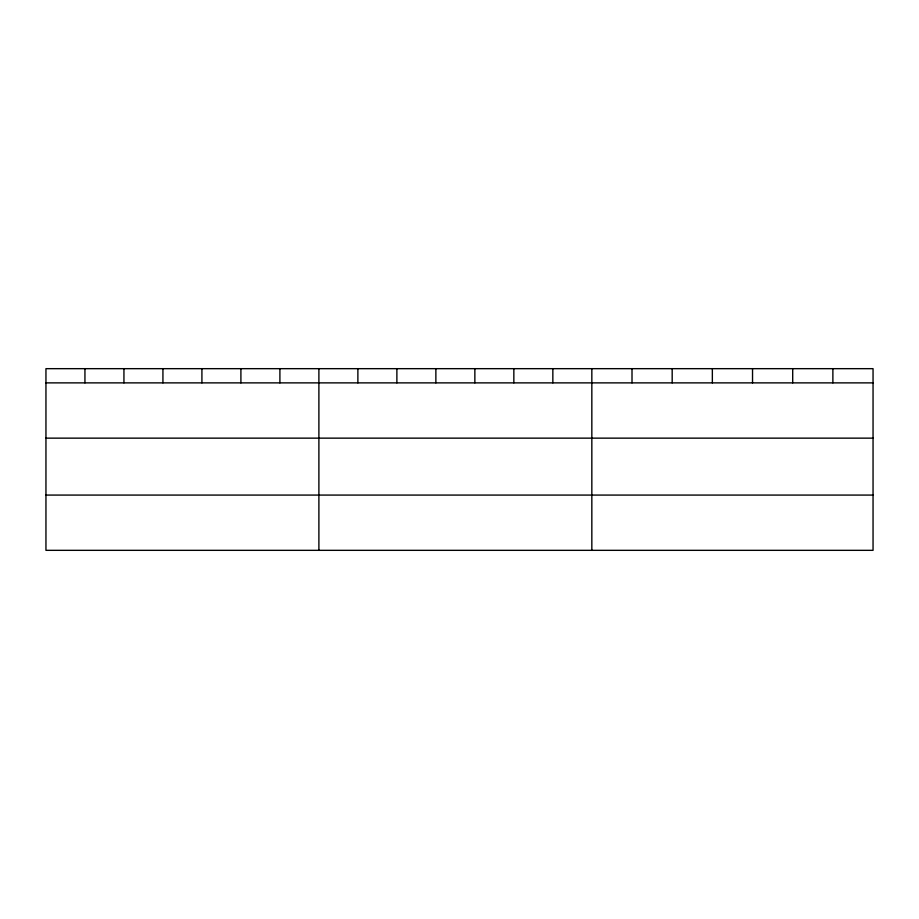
<?xml version="1.0" encoding="UTF-8"?>
<svg xmlns="http://www.w3.org/2000/svg" width="919" height="919" viewBox="0 0 919 919"><rect width="100%" height="100%" fill="white"/><g stroke="black" fill="none" stroke-linecap="round" stroke-linejoin="round"><path stroke-width="1.38" d="M873.05 382.878L873.05 550.332L45.95 550.332L45.95 368.668L873.05 368.668L873.05 382.878L45.95 382.878M45.95 438.145L873.05 438.145M45.95 495.077L873.05 495.077M832.878 368.668L832.878 382.878M792.706 368.668L792.706 382.878M752.535 368.668L752.535 382.878M712.351 368.668L712.351 382.878M672.18 368.668L672.18 382.878M632.008 368.668L632.008 382.878M591.836 368.668L591.836 550.332M552.847 368.668L552.847 382.878M513.847 368.668L513.847 382.878M474.859 368.668L474.859 382.878M435.87 368.668L435.87 382.878M396.882 368.668L396.882 382.878M357.882 368.668L357.882 382.878M318.893 368.668L318.893 550.332M279.904 368.668L279.904 382.878M240.904 368.668L240.904 382.878M201.916 368.668L201.916 382.878M162.927 368.668L162.927 382.878M123.939 368.668L123.939 382.878M84.939 368.668L84.939 382.878"/></g></svg>
